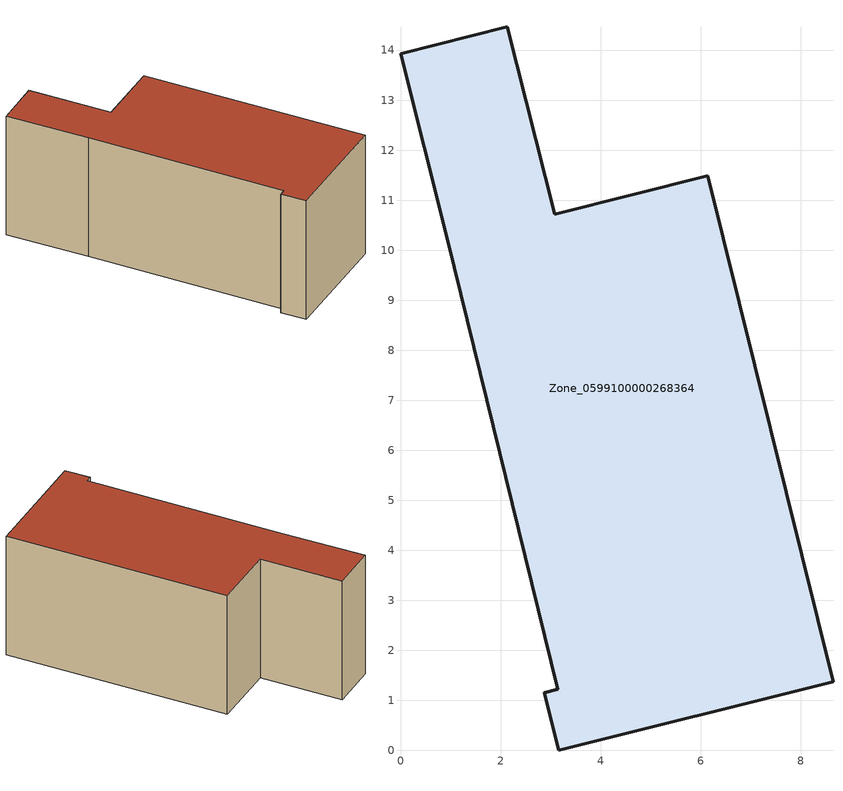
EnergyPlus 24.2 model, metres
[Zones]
Zone_0599100000268364
 floor ground (C_G): 3.08,10.72 6.14,11.49 8.65,1.37 3.16,0 2.87,1.15 3.14,1.22 0.94,10.19 0,13.93 2.14,14.47 z0
 wall outside (C_F): 6.14,11.49 3.08,10.72 2.14,14.47 0,13.93 0.94,10.19 3.14,1.22 2.87,1.15 3.16,0 8.65,1.37 6.14,11.49 z0:5.98
 roof outside (C_R): 3.08,10.72 2.14,14.47 0,13.93 0.94,10.19 3.14,1.22 2.87,1.15 3.16,0 8.65,1.37 6.14,11.49 z5.98
[BUILDING]
Pand.0599100000268364: North Axis=0; Terrain=City; Loads Convergence Tolerance Value=0.04; Temperature Convergence Tolerance Value=0.4; Solar Distribution=FullExterior; Maximum Number of Warmup Days=25; Minimum Number of Warmup Days=1
[Site:Location]
Rotterdam.The.Hague.AP_ZH_NLD Design_Conditions: Latitude=51.96; Longitude=4.45; Time Zone=1; Elevation=-4.5
[SITE:GROUNDTEMPERATURE:BUILDINGSURFACE]
18, 18, 18, 18, 18, 18, 18, 18, 18, 18, 18, 18
[MATERIAL] Thermal Absorptance=0.9; Solar Absorptance=0.7; Visible Absorptance=0.7
Name | Roughness | Thickness | Conductivity | Density | Specific Heat
G.TI.1975-1991 | MediumSmooth | 0.15 | 0.288461 | 540 | 1210
F.TI.1975-1991 | Rough | 0.3 | 0.230769 | 1920 | 840
R.TI.1975-1991 | MediumRough | 0.2 | 0.153846 | 1500 | 1000
[CONSTRUCTION]
C_G: G.TI.1975-1991
C_F: F.TI.1975-1991
C_R: R.TI.1975-1991
[ZONE]
Zone_0599100000268364: Type=1; Multiplier=1; Ceiling Height=Autocalculate; Volume=Autocalculate; Floor Area=autocalculate; Part of Total Floor Area=Yes
[ZONEINFILTRATION:DESIGNFLOWRATE]
Infil_Zone_0599100000268364: Zone or ZoneList or Space or SpaceList=Zone_0599100000268364; Schedule=AlwaysOn; Design Flow Rate Calculation Method=Flow/Area; Flow Rate per Floor Area=0.003; Constant Term Coefficient=1; Temperature Term Coefficient=0; Velocity Term Coefficient=0; Velocity Squared Term Coefficient=0
[HVACTEMPLATE:ZONE:IDEALLOADSAIRSYSTEM]
Zone_0599100000268364: Maximum Heating Supply Air Temperature=50; Minimum Cooling Supply Air Temperature=13; Maximum Heating Supply Air Humidity Ratio=0.0156; Minimum Cooling Supply Air Humidity Ratio=0.0077; Heating Limit=NoLimit; Cooling Limit=NoLimit; Dehumidification Control Type=ConstantSensibleHeatRatio; Cooling Sensible Heat Ratio=0.7; Dehumidification Setpoint=60; Humidification Control Type=None; Humidification Setpoint=30; Outdoor Air Method=None; Outdoor Air Flow Rate per Person=0.00944; Outdoor Air Flow Rate per Zone Floor Area=0; Outdoor Air Flow Rate per Zone=0; Demand Controlled Ventilation Type=None; Outdoor Air Economizer Type=NoEconomizer; Heat Recovery Type=None; Sensible Heat Recovery Effectiveness=0.7; Latent Heat Recovery Effectiveness=0.65
[ZONECONTROL:THERMOSTAT]
ThermostatControl_Zone_0599100000268364: Zone or ZoneList=Zone_0599100000268364; Control Type Schedule=DualSetpointControlType; Control 1=Thermostat_Zone_0599100000268364; Temperature Difference Between Cutout And Setpoint=0
[THERMOSTATSETPOINT:DUALSETPOINT]
Thermostat_Zone_0599100000268364: Heating Setpoint Temperature Schedule=HeatingSetpoint_Zone_0599100000268364; Cooling Setpoint Temperature Schedule=CoolingSetpoint_Zone_0599100000268364
[SCHEDULE:COMPACT]
HeatingSetpoint_Zone_0599100000268364: Through: 12/31, For: AllDays, Until: 24:00, 21
CoolingSetpoint_Zone_0599100000268364: Through: 12/31, For: AllDays, Until: 24:00, 24
DualSetpointControlType: Through: 12/31, For: AllDays, Until: 24:00, 4
AlwaysOn: Through: 12/31, For: AllDays, Until: 24:00, 1
